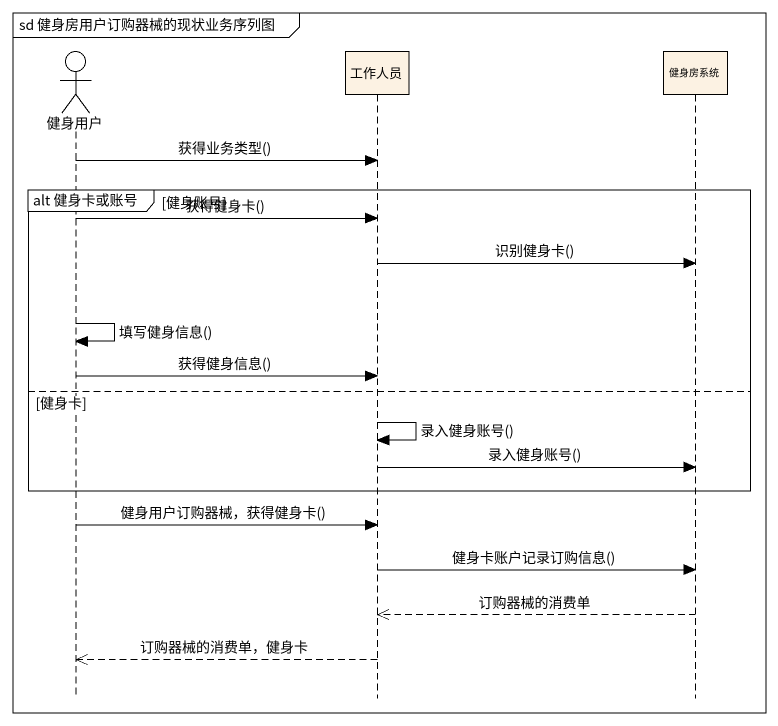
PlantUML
@startuml
mainframe sd 健身房用户订购器械的现状业务序列图
hide footbox
actor 健身用户
participant 工作人员
participant 健身房系统

健身用户 -> 工作人员 : 获得业务类型()
group alt 健身卡或账号 [健身账号]
  健身用户 -> 工作人员 : 获得健身卡()
  工作人员 -> 健身房系统 : 识别健身卡()
  健身用户 -> 健身用户 : 填写健身信息()
  健身用户 -> 工作人员 : 获得健身信息()
else 健身卡
  工作人员 -> 工作人员 : 录入健身账号()
  工作人员 -> 健身房系统 : 录入健身账号()
end
健身用户 -> 工作人员 : 健身用户订购器械，获得健身卡()
工作人员 -> 健身房系统 : 健身卡账户记录订购信息()
健身房系统 -->> 工作人员 : 订购器械的消费单
工作人员 -->> 健身用户 : 订购器械的消费单，健身卡
@enduml
